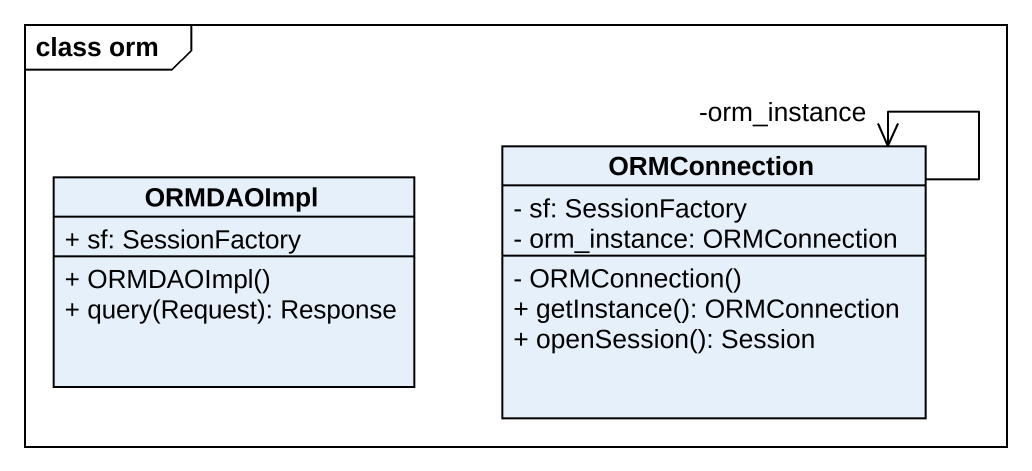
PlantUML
@startuml
mainframe class orm
hide circle
hide empty members
skinparam classAttributeIconSize 0
class ORMDAOImpl {
  + sf: SessionFactory
  + ORMDAOImpl()
  + query(Request): Response
}
class ORMConnection {
  - sf: SessionFactory
  - orm_instance: ORMConnection
  - ORMConnection()
  + getInstance(): ORMConnection
  + openSession(): Session
}
ORMConnection --> "-orm_instance" ORMConnection
@enduml
